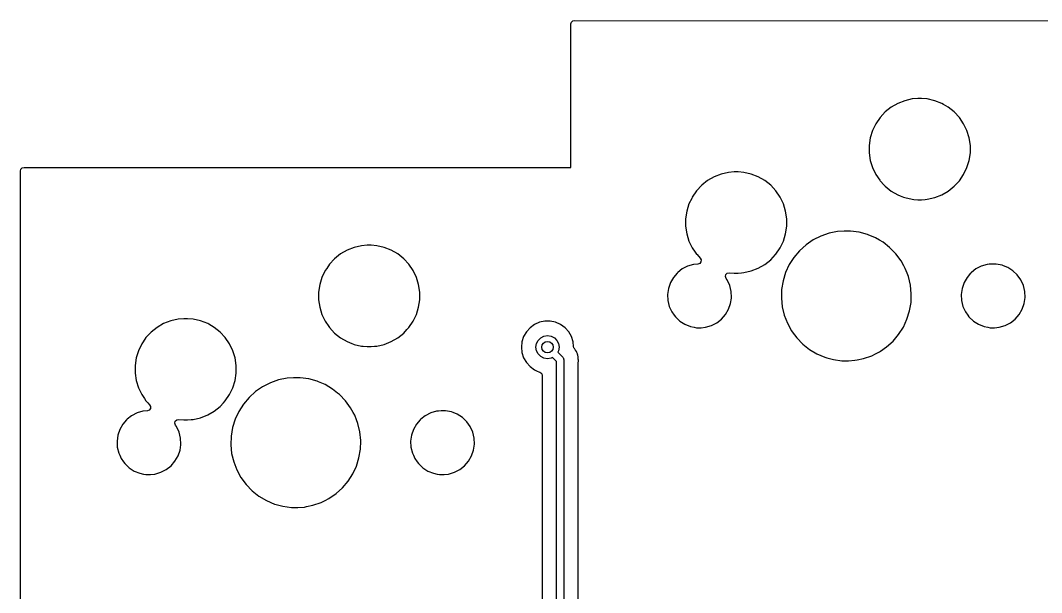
# Model space of a CAD drawing. Extents: x 100.2 to 199.4, y -159.8 to -70.5.
# Drawn here: x 100.2 to 135.53, y -92.57 to -72.76 of the extents above; entities that cross this region are included whole.
import ezdxf

# ---------------------------------------------------------------- set-up
doc = ezdxf.new("R2010")
doc.units = 0
doc.layers.add('BLACK', color=7, linetype='CONTINUOUS')

msp = doc.modelspace()

# ---------------------------------------------------------------- linework, layer by layer
at = {"layer": 'BLACK', "linetype": 'CONTINUOUS'}
for p, q in [((119.267, -72.8225), (119.313, -72.7772)), ((119.313, -72.7772), (119.375, -72.7606)), ((119.375, -72.7606), (138.284, -72.7705)), ((119.25, -72.8846), (119.267, -72.8225)), ((119.25, -75.0612), (119.25, -72.8846)), ((119.25, -77.3472), (119.25, -75.0612)), ((130.801, -75.5386), (130.556, -75.6344)), ((131.056, -75.4802), (130.801, -75.5386)), ((131.253, -75.4655), (131.056, -75.4802)), ((131.383, -75.4655), (131.253, -75.4655)), ((131.253, -75.4655), (131.253, -75.4655)), ((131.58, -75.4802), (131.383, -75.4655)), ((131.383, -75.4655), (131.383, -75.4655)), ((131.835, -75.5386), (131.58, -75.4802)), ((132.08, -75.6344), (131.835, -75.5386)), ((130.124, -75.9292), (129.946, -76.1215)), ((130.329, -75.7656), (130.124, -75.9292)), ((130.556, -75.6344), (130.329, -75.7656)), ((132.141, -75.6696), (132.08, -75.6344)), ((132.08, -75.6344), (132.08, -75.6344)), ((132.08, -75.6344), (132.08, -75.6344)), ((132.307, -75.7656), (132.141, -75.6696)), ((132.512, -75.9292), (132.307, -75.7656)), ((132.307, -75.7656), (132.307, -75.7656)), ((132.69, -76.1215), (132.512, -75.9292)), ((132.512, -75.9292), (132.512, -75.9292)), ((132.512, -75.9292), (132.512, -75.9292)), ((129.946, -76.1215), (129.798, -76.3383)), ((132.838, -76.3383), (132.69, -76.1215)), ((132.69, -76.1215), (132.69, -76.1215)), ((132.69, -76.1215), (132.69, -76.1215)), ((129.684, -76.5747), (129.607, -76.8254)), ((129.74, -76.4576), (129.684, -76.5747)), ((129.798, -76.3383), (129.74, -76.4576)), ((132.952, -76.5747), (132.838, -76.3383)), ((133.029, -76.8254), (132.952, -76.5747)), ((129.607, -76.8254), (129.567, -77.0848)), ((133.069, -77.0848), (133.029, -76.8254)), ((119.25, -77.8252), (119.25, -77.3472)), ((129.567, -77.0848), (129.567, -77.3472)), ((129.567, -77.3472), (129.607, -77.6066)), ((133.029, -77.6066), (133.069, -77.3472)), ((133.069, -77.3472), (133.069, -77.0848)), ((129.607, -77.6066), (129.684, -77.8573)), ((132.952, -77.8573), (133.029, -77.6066)), ((100.201, -77.9745), (100.217, -77.9125)), ((100.202, -82.4272), (100.201, -77.9745)), ((100.217, -77.9125), (100.263, -77.8671)), ((100.263, -77.8671), (100.325, -77.8505)), ((100.325, -77.8505), (119.225, -77.8505)), ((119.225, -77.8505), (119.225, -77.8505)), ((119.225, -77.8505), (119.225, -77.8505)), ((119.225, -77.8505), (119.25, -77.8505)), ((119.251, -77.8254), (119.25, -77.8252)), ((119.25, -77.8501), (119.251, -77.85)), ((119.25, -77.8504), (119.25, -77.8501)), ((119.25, -77.8505), (119.25, -77.8504)), ((119.25, -77.8505), (119.25, -77.8505)), ((119.251, -77.85), (119.251, -77.8254)), ((124.451, -78.0786), (124.206, -78.1744)), ((124.706, -78.0202), (124.451, -78.0786)), ((124.903, -78.0055), (124.706, -78.0202)), ((125.033, -78.0055), (124.903, -78.0055)), ((124.903, -78.0055), (124.903, -78.0055)), ((125.23, -78.0202), (125.033, -78.0055)), ((125.033, -78.0055), (125.033, -78.0055)), ((125.485, -78.0786), (125.23, -78.0202)), ((125.73, -78.1744), (125.485, -78.0786)), ((129.684, -77.8573), (129.798, -78.0937)), ((132.838, -78.0937), (132.952, -77.8573)), ((123.979, -78.3056), (123.774, -78.4692)), ((124.206, -78.1744), (123.979, -78.3056)), ((125.957, -78.3056), (125.73, -78.1744)), ((126.162, -78.4692), (125.957, -78.3056)), ((125.957, -78.3056), (125.957, -78.3056)), ((129.798, -78.0937), (129.934, -78.2932)), ((129.934, -78.2932), (129.946, -78.3105)), ((129.946, -78.3105), (130.093, -78.4692)), ((132.512, -78.5028), (132.626, -78.3803)), ((132.626, -78.3803), (132.69, -78.3105)), ((132.69, -78.3105), (132.838, -78.0937)), ((132.69, -78.3105), (132.69, -78.3105)), ((132.69, -78.3105), (132.69, -78.3105)), ((123.596, -78.6615), (123.448, -78.8783)), ((123.774, -78.4692), (123.596, -78.6615)), ((126.34, -78.6615), (126.162, -78.4692)), ((126.162, -78.4692), (126.162, -78.4692)), ((126.162, -78.4692), (126.162, -78.4692)), ((126.488, -78.8783), (126.34, -78.6615)), ((126.34, -78.6615), (126.34, -78.6615)), ((126.34, -78.6615), (126.34, -78.6615)), ((130.093, -78.4692), (130.124, -78.5028)), ((130.124, -78.5028), (130.329, -78.6664)), ((130.329, -78.6664), (130.556, -78.7976)), ((132.08, -78.7976), (132.307, -78.6664)), ((132.307, -78.6664), (132.512, -78.5028)), ((123.334, -79.1147), (123.257, -79.3654)), ((123.428, -78.9204), (123.334, -79.1147)), ((123.448, -78.8783), (123.428, -78.9204)), ((126.602, -79.1147), (126.488, -78.8783)), ((126.679, -79.3654), (126.602, -79.1147)), ((130.556, -78.7976), (130.638, -78.8295)), ((130.638, -78.8295), (130.762, -78.8783)), ((130.762, -78.8783), (130.801, -78.8934)), ((130.801, -78.8934), (131.056, -78.9518)), ((131.056, -78.9518), (131.112, -78.956)), ((131.112, -78.956), (131.253, -78.9665)), ((131.253, -78.9665), (131.253, -78.9665)), ((131.253, -78.9665), (131.383, -78.9665)), ((131.383, -78.9665), (131.506, -78.9573)), ((131.383, -78.9665), (131.383, -78.9665)), ((131.506, -78.9573), (131.58, -78.9518)), ((131.58, -78.9518), (131.835, -78.8934)), ((131.835, -78.8934), (132.08, -78.7976)), ((123.257, -79.3654), (123.218, -79.6248)), ((126.718, -79.6248), (126.679, -79.3654)), ((123.218, -79.6248), (123.218, -79.8872)), ((126.718, -79.8872), (126.718, -79.6248)), ((123.218, -79.8872), (123.257, -80.1466)), ((123.257, -80.1466), (123.334, -80.3973)), ((126.602, -80.3973), (126.679, -80.1466)), ((126.679, -80.1466), (126.718, -79.8872)), ((128.184, -80.1265), (127.9, -80.2251)), ((128.478, -80.0666), (128.184, -80.1265)), ((128.703, -80.0516), (128.478, -80.0666)), ((128.928, -80.0516), (128.703, -80.0516)), ((128.703, -80.0516), (128.703, -80.0516)), ((129.226, -80.0917), (128.928, -80.0516)), ((129.516, -80.171), (129.226, -80.0917)), ((129.226, -80.0917), (129.226, -80.0917)), ((129.226, -80.0917), (129.226, -80.0917)), ((129.537, -80.1801), (129.516, -80.171)), ((129.793, -80.2883), (129.537, -80.1801)), ((112.203, -80.5455), (112.006, -80.5602)), ((112.333, -80.5455), (112.203, -80.5455)), ((112.203, -80.5455), (112.203, -80.5455)), ((112.53, -80.5602), (112.333, -80.5455)), ((112.333, -80.5455), (112.333, -80.5455)), ((123.334, -80.3973), (123.448, -80.6337)), ((126.488, -80.6337), (126.602, -80.3973)), ((127.384, -80.5307), (127.161, -80.7322)), ((127.632, -80.3606), (127.384, -80.5307)), ((127.9, -80.2251), (127.632, -80.3606)), ((129.922, -80.3649), (129.793, -80.2883)), ((130.051, -80.4415), (129.922, -80.3649)), ((130.275, -80.6186), (130.051, -80.4415)), ((111.279, -80.8456), (111.074, -81.0092)), ((111.506, -80.7144), (111.279, -80.8456)), ((111.751, -80.6186), (111.506, -80.7144)), ((112.006, -80.5602), (111.751, -80.6186)), ((112.785, -80.6186), (112.53, -80.5602)), ((113.03, -80.7144), (112.785, -80.6186)), ((113.257, -80.8456), (113.03, -80.7144)), ((113.462, -81.0092), (113.257, -80.8456)), ((113.257, -80.8456), (113.257, -80.8456)), ((123.448, -80.6337), (123.546, -80.778)), ((123.546, -80.778), (123.596, -80.8505)), ((123.596, -80.8505), (123.612, -80.8682)), ((123.612, -80.8682), (123.722, -80.987)), ((126.162, -81.0428), (126.324, -80.8682)), ((126.324, -80.8682), (126.34, -80.8505)), ((126.34, -80.8505), (126.488, -80.6337)), ((126.34, -80.8505), (126.34, -80.8505)), ((126.34, -80.8505), (126.34, -80.8505)), ((127.161, -80.7322), (126.967, -80.9617)), ((130.287, -80.6277), (130.275, -80.6186)), ((130.496, -80.8437), (130.287, -80.6277)), ((130.674, -81.0856), (130.496, -80.8437)), ((110.896, -81.2015), (110.798, -81.3443)), ((111.074, -81.0092), (110.896, -81.2015)), ((113.64, -81.2015), (113.462, -81.0092)), ((113.462, -81.0092), (113.462, -81.0092)), ((113.462, -81.0092), (113.462, -81.0092)), ((113.788, -81.4183), (113.64, -81.2015)), ((113.64, -81.2015), (113.64, -81.2015)), ((113.64, -81.2015), (113.64, -81.2015)), ((123.489, -81.2096), (123.287, -81.2688)), ((123.643, -81.1948), (123.489, -81.2096)), ((123.707, -81.17), (123.643, -81.1948)), ((123.747, -81.1155), (123.707, -81.17)), ((123.722, -80.987), (123.753, -81.0477)), ((123.753, -81.0477), (123.747, -81.1155)), ((125.73, -81.3376), (125.957, -81.2064)), ((125.957, -81.2064), (126.162, -81.0428)), ((126.805, -81.215), (126.679, -81.4875)), ((126.967, -80.9617), (126.805, -81.215)), ((130.768, -81.2579), (130.674, -81.0856)), ((130.818, -81.3491), (130.768, -81.2579)), ((133.649, -81.2096), (133.447, -81.2688)), ((133.718, -81.2029), (133.649, -81.2096)), ((133.806, -81.1946), (133.718, -81.2029)), ((133.963, -81.1946), (133.806, -81.1946)), ((134.17, -81.2344), (133.963, -81.1946)), ((133.963, -81.1946), (133.963, -81.1946)), ((134.219, -81.254), (134.17, -81.2344)), ((134.17, -81.2344), (134.17, -81.2344)), ((134.17, -81.2344), (134.17, -81.2344)), ((134.365, -81.3126), (134.219, -81.254)), ((110.748, -81.4183), (110.634, -81.6547)), ((110.798, -81.3443), (110.748, -81.4183)), ((113.902, -81.6547), (113.788, -81.4183)), ((122.92, -81.512), (122.797, -81.6542)), ((122.934, -81.4953), (122.92, -81.512)), ((122.944, -81.4875), (122.934, -81.4953)), ((123.1, -81.3652), (122.944, -81.4875)), ((123.287, -81.2688), (123.1, -81.3652)), ((124.595, -81.6236), (124.611, -81.5562)), ((124.611, -81.5562), (124.66, -81.5078)), ((124.66, -81.5078), (124.728, -81.4934)), ((124.728, -81.4934), (124.903, -81.5065)), ((124.903, -81.5065), (124.903, -81.5065)), ((124.903, -81.5065), (125.033, -81.5065)), ((125.033, -81.5065), (125.156, -81.4973)), ((125.033, -81.5065), (125.033, -81.5065)), ((125.156, -81.4973), (125.23, -81.4918)), ((125.23, -81.4918), (125.485, -81.4334)), ((125.485, -81.4334), (125.73, -81.3376)), ((126.679, -81.4875), (126.59, -81.7745)), ((130.88, -81.5078), (130.818, -81.3491)), ((130.926, -81.6296), (130.88, -81.5078)), ((133.08, -81.512), (132.957, -81.6542)), ((133.094, -81.4953), (133.08, -81.512)), ((133.104, -81.4875), (133.094, -81.4953)), ((133.26, -81.3652), (133.104, -81.4875)), ((133.447, -81.2688), (133.26, -81.3652)), ((134.542, -81.4263), (134.365, -81.3126)), ((134.694, -81.5715), (134.542, -81.4263)), ((134.542, -81.4263), (134.542, -81.4263)), ((134.542, -81.4263), (134.542, -81.4263)), ((134.816, -81.7428), (134.694, -81.5715)), ((134.694, -81.5715), (134.694, -81.5715)), ((110.557, -81.9054), (110.517, -82.1648)), ((110.634, -81.6547), (110.557, -81.9054)), ((113.979, -81.9054), (113.902, -81.6547)), ((114.018, -82.1648), (113.979, -81.9054)), ((122.692, -81.8364), (122.623, -82.0352)), ((122.797, -81.6542), (122.692, -81.8364)), ((124.618, -81.689), (124.595, -81.6236)), ((124.656, -81.7428), (124.618, -81.689)), ((124.744, -81.9341), (124.656, -81.7428)), ((124.656, -81.7428), (124.656, -81.7428)), ((124.656, -81.7428), (124.656, -81.7428)), ((124.793, -82.1385), (124.744, -81.9341)), ((126.59, -81.7745), (126.54, -82.0708)), ((130.996, -81.9219), (130.926, -81.6296)), ((131.026, -82.2208), (130.996, -81.9219)), ((132.852, -81.8364), (132.783, -82.0352)), ((132.957, -81.6542), (132.852, -81.8364)), ((134.904, -81.9341), (134.816, -81.7428)), ((134.816, -81.7428), (134.816, -81.7428)), ((134.816, -81.7428), (134.816, -81.7428)), ((134.953, -82.1385), (134.904, -81.9341)), ((110.517, -82.1648), (110.517, -82.4272)), ((114.018, -82.2434), (114.018, -82.1648)), ((114.018, -82.4272), (114.018, -82.2434)), ((122.623, -82.0352), (122.593, -82.2434)), ((122.593, -82.2434), (122.603, -82.4535)), ((122.593, -82.2434), (122.593, -82.2434)), ((124.803, -82.3486), (124.793, -82.1385)), ((126.54, -82.0708), (126.53, -82.3712)), ((131.016, -82.5212), (131.025, -82.2434)), ((131.025, -82.2434), (131.026, -82.2208)), ((132.783, -82.0352), (132.753, -82.2434)), ((132.753, -82.2434), (132.763, -82.4535)), ((132.753, -82.2434), (132.753, -82.2434)), ((134.963, -82.3486), (134.953, -82.1385)), ((100.203, -87.3234), (100.202, -82.4272)), ((110.517, -82.4272), (110.557, -82.6866)), ((113.979, -82.6866), (114.018, -82.4272)), ((122.603, -82.4535), (122.652, -82.6579)), ((122.652, -82.6579), (122.697, -82.7556)), ((124.704, -82.7556), (124.773, -82.5568)), ((124.773, -82.5568), (124.8, -82.3712)), ((124.8, -82.3712), (124.803, -82.3486)), ((126.53, -82.3712), (126.56, -82.6701)), ((126.56, -82.6701), (126.63, -82.9624)), ((130.966, -82.8175), (131.016, -82.5212)), ((132.763, -82.4535), (132.812, -82.6579)), ((132.812, -82.6579), (132.857, -82.7556)), ((134.864, -82.7556), (134.933, -82.5568)), ((134.933, -82.5568), (134.963, -82.3486)), ((110.557, -82.6866), (110.634, -82.9373)), ((110.634, -82.9373), (110.748, -83.1737)), ((113.788, -83.1737), (113.902, -82.9373)), ((113.902, -82.9373), (113.979, -82.6866)), ((122.697, -82.7556), (122.74, -82.8492)), ((122.74, -82.8492), (122.821, -82.9635)), ((122.821, -82.9635), (122.862, -83.0205)), ((122.862, -83.0205), (123.014, -83.1657)), ((124.462, -83.0967), (124.599, -82.9378)), ((124.599, -82.9378), (124.704, -82.7556)), ((126.63, -82.9624), (126.738, -83.2429)), ((130.877, -83.1045), (130.966, -82.8175)), ((132.857, -82.7556), (132.9, -82.8492)), ((132.9, -82.8492), (132.981, -82.9635)), ((132.981, -82.9635), (133.022, -83.0205)), ((133.022, -83.0205), (133.174, -83.1657)), ((134.622, -83.0967), (134.759, -82.9378)), ((134.759, -82.9378), (134.864, -82.7556)), ((104.929, -83.3856), (104.724, -83.5492)), ((105.156, -83.2544), (104.929, -83.3856)), ((105.401, -83.1586), (105.156, -83.2544)), ((105.656, -83.1002), (105.401, -83.1586)), ((105.853, -83.0855), (105.656, -83.1002)), ((105.983, -83.0855), (105.853, -83.0855)), ((105.853, -83.0855), (105.853, -83.0855)), ((106.18, -83.1002), (105.983, -83.0855)), ((105.983, -83.0855), (105.983, -83.0855)), ((106.435, -83.1586), (106.18, -83.1002)), ((106.68, -83.2544), (106.435, -83.1586)), ((106.723, -83.2794), (106.68, -83.2544)), ((106.68, -83.2544), (106.68, -83.2544)), ((106.68, -83.2544), (106.68, -83.2544)), ((106.907, -83.3856), (106.723, -83.2794)), ((107.112, -83.5492), (106.907, -83.3856)), ((106.907, -83.3856), (106.907, -83.3856)), ((110.748, -83.1737), (110.873, -83.3576)), ((110.873, -83.3576), (110.896, -83.3905)), ((113.64, -83.3905), (113.788, -83.1737)), ((117.987, -83.2858), (117.834, -83.3971)), ((118.16, -83.2089), (117.987, -83.2858)), ((118.345, -83.1695), (118.16, -83.2089)), ((118.535, -83.1695), (118.345, -83.1695)), ((118.345, -83.1695), (118.345, -83.1695)), ((118.72, -83.2089), (118.535, -83.1695)), ((118.535, -83.1695), (118.535, -83.1695)), ((118.893, -83.2858), (118.72, -83.2089)), ((119.046, -83.3971), (118.893, -83.2858)), ((123.014, -83.1657), (123.014, -83.1657)), ((123.014, -83.1657), (123.014, -83.1657)), ((123.014, -83.1657), (123.191, -83.2794)), ((123.191, -83.2794), (123.191, -83.2794)), ((123.191, -83.2794), (123.386, -83.3576)), ((123.386, -83.3576), (123.515, -83.3824)), ((123.515, -83.3824), (123.593, -83.3974)), ((123.75, -83.3974), (123.907, -83.3824)), ((123.907, -83.3824), (124.109, -83.3232)), ((124.109, -83.3232), (124.296, -83.2268)), ((124.296, -83.2268), (124.462, -83.0967)), ((126.738, -83.2429), (126.882, -83.5064)), ((130.589, -83.6303), (130.751, -83.377)), ((130.751, -83.377), (130.877, -83.1045)), ((133.174, -83.1657), (133.174, -83.1657)), ((133.174, -83.1657), (133.174, -83.1657)), ((133.174, -83.1657), (133.351, -83.2794)), ((133.351, -83.2794), (133.351, -83.2794)), ((133.351, -83.2794), (133.546, -83.3576)), ((133.546, -83.3576), (133.675, -83.3824)), ((133.675, -83.3824), (133.753, -83.3974)), ((133.91, -83.3974), (134.067, -83.3824)), ((134.067, -83.3824), (134.269, -83.3232)), ((134.269, -83.3232), (134.456, -83.2268)), ((134.456, -83.2268), (134.622, -83.0967)), ((104.724, -83.5492), (104.546, -83.7415)), ((107.29, -83.7415), (107.112, -83.5492)), ((107.112, -83.5492), (107.112, -83.5492)), ((107.112, -83.5492), (107.112, -83.5492)), ((110.896, -83.3905), (111.074, -83.5828)), ((111.074, -83.5828), (111.074, -83.5828)), ((111.074, -83.5828), (111.279, -83.7464)), ((113.257, -83.7464), (113.462, -83.5828)), ((113.462, -83.5828), (113.576, -83.4603)), ((113.576, -83.4603), (113.64, -83.3905)), ((113.64, -83.3905), (113.64, -83.3905)), ((113.64, -83.3905), (113.64, -83.3905)), ((117.613, -83.7017), (117.554, -83.8817)), ((117.707, -83.5378), (117.613, -83.7017)), ((117.834, -83.3971), (117.707, -83.5378)), ((118.205, -83.7464), (118.316, -83.6896)), ((118.316, -83.6896), (118.44, -83.67)), ((118.44, -83.67), (118.564, -83.6896)), ((118.564, -83.6896), (118.675, -83.7464)), ((119.173, -83.5378), (119.046, -83.3971)), ((119.267, -83.7017), (119.173, -83.5378)), ((119.326, -83.8817), (119.267, -83.7017)), ((119.267, -83.7017), (119.267, -83.7017)), ((123.593, -83.3974), (123.593, -83.3974)), ((123.593, -83.3974), (123.75, -83.3974)), ((123.75, -83.3974), (123.75, -83.3974)), ((126.882, -83.5064), (126.905, -83.5378)), ((126.905, -83.5378), (127.06, -83.7483)), ((130.395, -83.8598), (130.589, -83.6303)), ((133.753, -83.3974), (133.753, -83.3974)), ((133.753, -83.3974), (133.91, -83.3974)), ((133.91, -83.3974), (133.91, -83.3974)), ((104.398, -83.9583), (104.284, -84.1947)), ((104.45, -83.8817), (104.398, -83.9583)), ((104.546, -83.7415), (104.45, -83.8817)), ((107.438, -83.9583), (107.29, -83.7415)), ((107.29, -83.7415), (107.29, -83.7415)), ((107.29, -83.7415), (107.29, -83.7415)), ((107.552, -84.1947), (107.438, -83.9583)), ((111.279, -83.7464), (111.506, -83.8776)), ((111.506, -83.8776), (111.665, -83.94)), ((111.665, -83.94), (111.727, -83.9643)), ((111.727, -83.9643), (111.751, -83.9734)), ((111.751, -83.9734), (112.006, -84.0318)), ((112.006, -84.0318), (112.062, -84.036)), ((112.062, -84.036), (112.203, -84.0465)), ((112.203, -84.0465), (112.203, -84.0465)), ((112.203, -84.0465), (112.333, -84.0465)), ((112.333, -84.0465), (112.456, -84.0373)), ((112.333, -84.0465), (112.333, -84.0465)), ((112.456, -84.0373), (112.53, -84.0318)), ((112.53, -84.0318), (112.785, -83.9734)), ((112.785, -83.9734), (113.03, -83.8776)), ((113.03, -83.8776), (113.257, -83.7464)), ((117.554, -83.8817), (117.535, -84.07)), ((117.535, -84.07), (117.554, -84.2583)), ((118.04, -84.07), (118.06, -83.9464)), ((118.06, -84.1936), (118.04, -84.07)), ((118.06, -83.9464), (118.116, -83.8349)), ((118.116, -83.8349), (118.205, -83.7464)), ((118.675, -83.7464), (118.764, -83.8349)), ((118.764, -83.8349), (118.82, -83.9464)), ((118.82, -83.9464), (118.84, -84.07)), ((118.84, -84.07), (118.82, -84.1936)), ((119.343, -84.0497), (119.326, -83.8817)), ((119.355, -84.0901), (119.343, -84.0497)), ((119.377, -84.1216), (119.355, -84.0901)), ((127.06, -83.7483), (127.269, -83.9643)), ((127.269, -83.9643), (127.505, -84.1505)), ((129.961, -84.2063), (130.172, -84.0613)), ((130.172, -84.0613), (130.395, -83.8598)), ((104.207, -84.4454), (104.167, -84.7048)), ((104.284, -84.1947), (104.207, -84.4454)), ((107.629, -84.4454), (107.552, -84.1947)), ((107.668, -84.7048), (107.629, -84.4454)), ((117.554, -84.2583), (117.613, -84.4383)), ((117.613, -84.4383), (117.707, -84.6022)), ((118.116, -84.3051), (118.06, -84.1936)), ((118.205, -84.3936), (118.116, -84.3051)), ((118.316, -84.4504), (118.205, -84.3936)), ((118.617, -84.4234), (118.564, -84.4504)), ((118.755, -84.5618), (118.617, -84.4234)), ((118.82, -84.1936), (118.793, -84.2466)), ((118.793, -84.2466), (118.968, -84.4216)), ((118.968, -84.4216), (118.982, -84.4395)), ((118.982, -84.4395), (118.985, -84.4424)), ((118.985, -84.4424), (118.986, -84.445)), ((118.986, -84.445), (118.99, -84.4501)), ((119.4, -84.1612), (119.377, -84.1216)), ((119.407, -84.1709), (119.4, -84.1612)), ((119.432, -84.2063), (119.407, -84.1709)), ((119.44, -84.2249), (119.432, -84.2063)), ((119.432, -84.2063), (119.432, -84.2063)), ((119.448, -84.2424), (119.44, -84.2249)), ((119.459, -84.2596), (119.448, -84.2424)), ((119.465, -84.2812), (119.459, -84.2596)), ((119.471, -84.3016), (119.465, -84.2812)), ((119.475, -84.3126), (119.471, -84.3016)), ((119.491, -84.3532), (119.475, -84.3126)), ((119.493, -84.3731), (119.491, -84.3532)), ((119.497, -84.3921), (119.493, -84.3731)), ((119.503, -84.4114), (119.497, -84.3921)), ((119.504, -84.455), (119.503, -84.4114)), ((127.505, -84.1505), (127.763, -84.3037)), ((127.763, -84.3037), (128.04, -84.421)), ((128.04, -84.421), (128.04, -84.421)), ((128.04, -84.421), (128.04, -84.421)), ((128.04, -84.421), (128.103, -84.4383)), ((128.103, -84.4383), (128.33, -84.5003)), ((129.372, -84.4655), (129.656, -84.3669)), ((129.656, -84.3669), (129.79, -84.2992)), ((129.79, -84.2992), (129.924, -84.2314)), ((129.924, -84.2314), (129.961, -84.2063)), ((104.167, -84.7048), (104.167, -84.9672)), ((107.668, -84.9672), (107.668, -84.7048)), ((117.707, -84.6022), (117.834, -84.7429)), ((117.834, -84.7429), (117.987, -84.8541)), ((118.44, -84.47), (118.316, -84.4504)), ((118.564, -84.4504), (118.44, -84.47)), ((118.755, -111), (118.755, -84.5618)), ((118.99, -84.4501), (118.996, -84.4803)), ((118.996, -84.4803), (119.005, -84.51)), ((119.005, -84.51), (119.005, -110.875)), ((119.505, -84.4667), (119.504, -84.455)), ((119.505, -84.4707), (119.505, -84.4667)), ((119.505, -84.4982), (119.505, -84.4707)), ((119.506, -84.5021), (119.505, -84.4982)), ((119.505, -84.5927), (119.508, -84.5722)), ((119.505, -96.3972), (119.505, -84.5927)), ((119.508, -84.5722), (119.506, -84.5021)), ((128.33, -84.5003), (128.628, -84.5404)), ((128.628, -84.5404), (128.853, -84.5404)), ((128.853, -84.5404), (129.078, -84.5254)), ((128.853, -84.5404), (128.853, -84.5404)), ((129.078, -84.5254), (129.151, -84.5104)), ((129.151, -84.5104), (129.372, -84.4655)), ((104.167, -84.9672), (104.207, -85.2266)), ((107.629, -85.2266), (107.668, -84.9672)), ((109.428, -85.1466), (109.134, -85.2065)), ((109.653, -85.1316), (109.428, -85.1466)), ((109.878, -85.1316), (109.653, -85.1316)), ((109.653, -85.1316), (109.653, -85.1316)), ((110.176, -85.1717), (109.878, -85.1316)), ((117.987, -84.8541), (118.06, -84.8867)), ((118.06, -84.8867), (118.16, -84.9311)), ((118.16, -84.9311), (118.16, -84.9311)), ((118.16, -84.9311), (118.172, -84.9364)), ((118.172, -84.9364), (118.172, -84.9375)), ((118.172, -84.9375), (118.207, -84.9539)), ((118.207, -84.9539), (118.242, -84.9972)), ((118.242, -84.9972), (118.254, -85.0516)), ((118.254, -85.0516), (118.254, -110.929)), ((104.207, -85.2266), (104.284, -85.4773)), ((104.284, -85.4773), (104.398, -85.7137)), ((107.438, -85.7137), (107.552, -85.4773)), ((107.552, -85.4773), (107.629, -85.2266)), ((108.582, -85.4406), (108.334, -85.6107)), ((108.85, -85.3051), (108.582, -85.4406)), ((109.134, -85.2065), (108.85, -85.3051)), ((110.466, -85.251), (110.176, -85.1717)), ((110.176, -85.1717), (110.176, -85.1717)), ((110.176, -85.1717), (110.176, -85.1717)), ((110.519, -85.2735), (110.466, -85.251)), ((110.743, -85.3683), (110.519, -85.2735)), ((110.872, -85.4449), (110.743, -85.3683)), ((111.001, -85.5215), (110.872, -85.4449)), ((104.398, -85.7137), (104.492, -85.8522)), ((104.492, -85.8522), (104.546, -85.9305)), ((107.29, -85.9305), (107.438, -85.7137)), ((108.111, -85.8122), (107.917, -86.0417)), ((108.334, -85.6107), (108.111, -85.8122)), ((111.174, -85.6577), (111.001, -85.5215)), ((111.237, -85.7077), (111.174, -85.6577)), ((111.446, -85.9237), (111.237, -85.7077)), ((104.546, -85.9305), (104.61, -86.0003)), ((104.61, -86.0003), (104.672, -86.067)), ((104.697, -86.1955), (104.657, -86.25)), ((104.672, -86.067), (104.703, -86.1277)), ((104.703, -86.1277), (104.697, -86.1955)), ((106.907, -86.2864), (107.112, -86.1228)), ((107.112, -86.1228), (107.226, -86.0003)), ((107.226, -86.0003), (107.29, -85.9305)), ((107.29, -85.9305), (107.29, -85.9305)), ((107.29, -85.9305), (107.29, -85.9305)), ((107.917, -86.0417), (107.755, -86.295)), ((111.624, -86.1656), (111.446, -85.9237)), ((111.718, -86.3379), (111.624, -86.1656)), ((104.05, -86.4452), (103.894, -86.5675)), ((104.237, -86.3488), (104.05, -86.4452)), ((104.439, -86.2896), (104.237, -86.3488)), ((104.593, -86.2748), (104.439, -86.2896)), ((104.657, -86.25), (104.593, -86.2748)), ((106.18, -86.5718), (106.435, -86.5134)), ((106.435, -86.5134), (106.68, -86.4176)), ((106.68, -86.4176), (106.907, -86.2864)), ((107.755, -86.295), (107.629, -86.5675)), ((111.768, -86.4291), (111.718, -86.3379)), ((111.83, -86.5878), (111.768, -86.4291)), ((114.21, -86.4452), (114.054, -86.5675)), ((114.397, -86.3488), (114.21, -86.4452)), ((114.599, -86.2896), (114.397, -86.3488)), ((114.668, -86.2829), (114.599, -86.2896)), ((114.756, -86.2746), (114.668, -86.2829)), ((114.913, -86.2746), (114.756, -86.2746)), ((115.12, -86.3144), (114.913, -86.2746)), ((114.913, -86.2746), (114.913, -86.2746)), ((115.169, -86.334), (115.12, -86.3144)), ((115.12, -86.3144), (115.12, -86.3144)), ((115.12, -86.3144), (115.12, -86.3144)), ((115.315, -86.3926), (115.169, -86.334)), ((115.492, -86.5063), (115.315, -86.3926)), ((115.644, -86.6515), (115.492, -86.5063)), ((115.492, -86.5063), (115.492, -86.5063)), ((115.492, -86.5063), (115.492, -86.5063)), ((103.642, -86.9164), (103.573, -87.1152)), ((103.747, -86.7342), (103.642, -86.9164)), ((103.87, -86.592), (103.747, -86.7342)), ((103.884, -86.5753), (103.87, -86.592)), ((103.894, -86.5675), (103.884, -86.5753)), ((105.545, -86.7036), (105.561, -86.6362)), ((105.568, -86.769), (105.545, -86.7036)), ((105.561, -86.6362), (105.61, -86.5878)), ((105.606, -86.8228), (105.568, -86.769)), ((105.694, -87.0141), (105.606, -86.8228)), ((105.606, -86.8228), (105.606, -86.8228)), ((105.606, -86.8228), (105.606, -86.8228)), ((105.61, -86.5878), (105.678, -86.5734)), ((105.678, -86.5734), (105.853, -86.5865)), ((105.853, -86.5865), (105.853, -86.5865)), ((105.853, -86.5865), (105.983, -86.5865)), ((105.983, -86.5865), (106.106, -86.5773)), ((105.983, -86.5865), (105.983, -86.5865)), ((106.106, -86.5773), (106.18, -86.5718)), ((107.54, -86.8545), (107.49, -87.1508)), ((107.629, -86.5675), (107.54, -86.8545)), ((111.876, -86.7096), (111.83, -86.5878)), ((111.946, -87.0019), (111.876, -86.7096)), ((113.802, -86.9164), (113.733, -87.1152)), ((113.907, -86.7342), (113.802, -86.9164)), ((114.03, -86.592), (113.907, -86.7342)), ((114.044, -86.5753), (114.03, -86.592)), ((114.054, -86.5675), (114.044, -86.5753)), ((115.766, -86.8228), (115.644, -86.6515)), ((115.644, -86.6515), (115.644, -86.6515)), ((115.854, -87.0141), (115.766, -86.8228)), ((115.766, -86.8228), (115.766, -86.8228)), ((115.766, -86.8228), (115.766, -86.8228)), ((103.573, -87.1152), (103.543, -87.3234)), ((105.743, -87.2185), (105.694, -87.0141)), ((105.753, -87.4286), (105.743, -87.2185)), ((107.49, -87.1508), (107.48, -87.4512)), ((111.976, -87.3008), (111.946, -87.0019)), ((113.733, -87.1152), (113.703, -87.3234)), ((115.903, -87.2185), (115.854, -87.0141)), ((115.913, -87.4286), (115.903, -87.2185)), ((100.205, -96.4696), (100.203, -87.3234)), ((103.543, -87.3234), (103.553, -87.5335)), ((103.543, -87.3234), (103.543, -87.3234)), ((103.553, -87.5335), (103.602, -87.7379)), ((105.723, -87.6368), (105.75, -87.4512)), ((105.75, -87.4512), (105.753, -87.4286)), ((107.48, -87.4512), (107.51, -87.7501)), ((111.916, -87.8975), (111.966, -87.6012)), ((111.966, -87.6012), (111.975, -87.3234)), ((111.975, -87.3234), (111.976, -87.3008)), ((113.703, -87.3234), (113.713, -87.5335)), ((113.703, -87.3234), (113.703, -87.3234)), ((113.713, -87.5335), (113.762, -87.7379)), ((115.883, -87.6368), (115.913, -87.4286)), ((103.602, -87.7379), (103.637, -87.8135)), ((103.637, -87.8135), (103.69, -87.9292)), ((103.69, -87.9292), (103.771, -88.0435)), ((105.549, -88.0178), (105.654, -87.8356)), ((105.654, -87.8356), (105.723, -87.6368)), ((107.51, -87.7501), (107.58, -88.0424)), ((111.827, -88.1845), (111.916, -87.8975)), ((113.762, -87.7379), (113.797, -87.8135)), ((113.797, -87.8135), (113.85, -87.9292)), ((113.85, -87.9292), (113.931, -88.0435)), ((115.709, -88.0178), (115.814, -87.8356)), ((115.814, -87.8356), (115.883, -87.6368)), ((103.771, -88.0435), (103.812, -88.1005)), ((103.812, -88.1005), (103.964, -88.2457)), ((103.964, -88.2457), (103.964, -88.2457)), ((103.964, -88.2457), (103.964, -88.2457)), ((103.964, -88.2457), (104.141, -88.3594)), ((105.059, -88.4032), (105.246, -88.3068)), ((105.246, -88.3068), (105.412, -88.1767)), ((105.412, -88.1767), (105.549, -88.0178)), ((107.58, -88.0424), (107.688, -88.3229)), ((107.688, -88.3229), (107.831, -88.5837)), ((111.701, -88.457), (111.827, -88.1845)), ((113.931, -88.0435), (113.972, -88.1005)), ((113.972, -88.1005), (114.124, -88.2457)), ((114.124, -88.2457), (114.124, -88.2457)), ((114.124, -88.2457), (114.124, -88.2457)), ((114.124, -88.2457), (114.301, -88.3594)), ((115.219, -88.4032), (115.406, -88.3068)), ((115.406, -88.3068), (115.572, -88.1767)), ((115.572, -88.1767), (115.709, -88.0178)), ((104.141, -88.3594), (104.141, -88.3594)), ((104.141, -88.3594), (104.336, -88.4376)), ((104.336, -88.4376), (104.465, -88.4624)), ((104.465, -88.4624), (104.543, -88.4774)), ((104.543, -88.4774), (104.543, -88.4774)), ((104.543, -88.4774), (104.7, -88.4774)), ((104.7, -88.4774), (104.857, -88.4624)), ((104.7, -88.4774), (104.7, -88.4774)), ((104.857, -88.4624), (105.059, -88.4032)), ((107.831, -88.5837), (107.832, -88.5864)), ((107.832, -88.5864), (108.01, -88.8283)), ((111.539, -88.7103), (111.701, -88.457)), ((114.301, -88.3594), (114.301, -88.3594)), ((114.301, -88.3594), (114.496, -88.4376)), ((114.496, -88.4376), (114.625, -88.4624)), ((114.625, -88.4624), (114.703, -88.4774)), ((114.703, -88.4774), (114.703, -88.4774)), ((114.703, -88.4774), (114.86, -88.4774)), ((114.86, -88.4774), (115.017, -88.4624)), ((114.86, -88.4774), (114.86, -88.4774)), ((115.017, -88.4624), (115.219, -88.4032)), ((108.01, -88.8283), (108.219, -89.0443)), ((111.122, -89.1413), (111.345, -88.9398)), ((111.345, -88.9398), (111.539, -88.7103)), ((108.219, -89.0443), (108.455, -89.2305)), ((108.455, -89.2305), (108.713, -89.3837)), ((108.713, -89.3837), (108.99, -89.501)), ((110.606, -89.4469), (110.74, -89.3792)), ((110.74, -89.3792), (110.874, -89.3114)), ((110.874, -89.3114), (111.122, -89.1413)), ((110.874, -89.3114), (110.874, -89.3114)), ((108.99, -89.501), (108.99, -89.501)), ((108.99, -89.501), (108.99, -89.501)), ((108.99, -89.501), (109.054, -89.5185)), ((109.054, -89.5185), (109.28, -89.5803)), ((109.28, -89.5803), (109.578, -89.6204)), ((109.578, -89.6204), (109.803, -89.6204)), ((109.803, -89.6204), (110.028, -89.6054)), ((109.803, -89.6204), (109.803, -89.6204)), ((110.028, -89.6054), (110.101, -89.5904)), ((110.101, -89.5904), (110.322, -89.5455)), ((110.322, -89.5455), (110.606, -89.4469))]:
    msp.add_line(p, q, dxfattribs=at)
at = {"layer": 'BLACK'}
msp.add_circle((118.44, -84.07), 0.2, dxfattribs=at)

doc.saveas('drawing.dxf')
